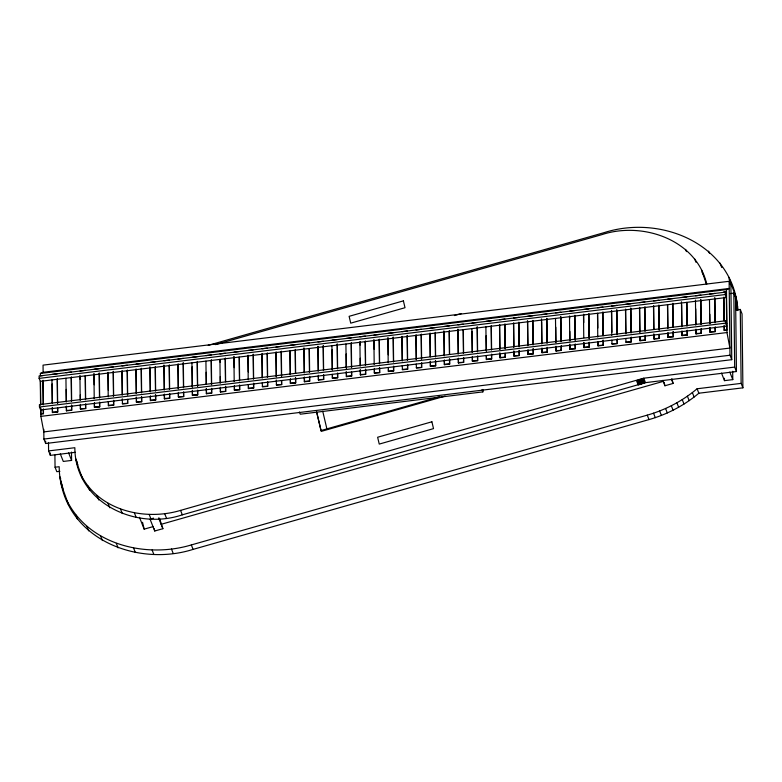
<?xml version="1.0" encoding="UTF-8"?>
<svg xmlns="http://www.w3.org/2000/svg" width="782" height="782" viewBox="0 0 782 782"><rect width="100%" height="100%" fill="white"/><g stroke="black" fill="none" stroke-linecap="round" stroke-linejoin="round"><path stroke-width="1.17" d="M66.871 500.49C89.04 545.074 146.4 558.475 191.326 544.937L647.252 415.144C665.453 409.934 682.588 400.961 697.085 388.771L741.141 383.385L742.9 387.833L698.854 393.219C684.348 405.408 667.212 414.382 649.011 419.592L193.086 549.384C140.916 566.031 73.459 542.444 61.25 484.576C59.882 478.731 59.227 472.719 59.188 466.717L55.053 467.225L54.906 455.104M40.381 373.444L43.127 372.291L729.215 288.45L726.468 289.614L40.381 373.444L40.41 375.829L43.039 375.516M81.005 474.83C98.737 510.49 144.621 521.213 180.564 510.392L643.723 378.205L734.689 367.09L736.448 371.528L645.482 382.642L182.323 514.83C134.475 531.066 74.906 501.487 74.847 447.715L48.592 450.921L48.494 442.436M208.217 345.351L604.212 232.616C661.308 214.356 732.372 244.248 737.797 308.714L736.038 304.266L735.637 300.493L737.397 304.941M215.47 344.627L602.062 234.571C642.569 221.326 696.263 239.488 706.762 284.12M454.381 315.566L461.409 313.562M439.376 396.845L321.021 430.55L316.593 411.772M445.105 396.122L321.226 431.39L316.69 412.192M153.536 518.163L150.046 519.15L154.738 531.007L162.881 528.691L159.46 518.202M139.47 517.293L144.162 529.15L153.213 526.579M161.121 524.321L663.41 381.323M662.804 380.375L664.935 385.761L673.077 383.444L672.002 378.879M43.792 429.367L43.9 439.064L45.659 443.511L731.757 359.681L730.896 285.743L729.137 281.295L43.049 365.135L43.127 372.408M723.692 291.872L726.498 291.999M726.361 295.127L725.188 292.165L39.1 376.005L39.129 378.39L40.302 381.352L40.576 405.203M730.271 293.582L733.829 293.152L735.588 297.6L736.448 371.528M39.129 378.39L725.217 294.55L726.39 297.512L40.302 381.352M742.9 387.833L742.04 313.895L740.28 309.447L736.312 309.936L736.038 304.266M725.52 320.786L39.432 404.626L39.462 407.011L40.635 409.973L726.722 326.133L725.549 323.171L725.52 320.786L726.693 323.748M39.462 407.011L725.549 323.171M40.674 413.551L43.479 413.668L40.85 413.991L40.615 408.781M52.316 412.124L57.751 411.928L52.492 412.573L52.267 407.354M66.323 410.413L71.749 410.218L66.499 410.863L66.275 406.836M80.321 408.703L85.746 408.507L80.497 409.152L80.272 405.125M94.319 406.992L99.744 406.796L94.495 407.442L94.27 403.414M108.317 405.281L113.742 405.086L108.493 405.731L108.278 401.704M122.315 403.571L127.749 403.375L122.491 404.02L122.256 398.8M136.312 401.86L141.747 401.665L136.488 402.31L136.254 397.09M150.31 400.149L155.745 399.954L150.486 400.599L150.271 396.572M164.308 398.439L169.743 398.243L164.484 398.888L164.269 394.861M178.306 396.728L183.741 396.533L178.482 397.178L178.267 393.151M192.304 395.018L197.738 394.822L192.48 395.467L192.255 390.247M206.301 393.307L211.736 393.111L206.477 393.757L206.252 388.537M220.299 391.596L225.734 391.401L220.475 392.046L220.26 388.019M234.297 389.886L239.732 389.69L234.473 390.335L234.258 386.308M248.295 388.175L253.73 387.98L248.471 388.625L248.256 384.597M262.293 386.464L267.727 386.269L262.478 386.914L262.253 382.887M276.3 384.754L281.725 384.558L276.476 385.203L276.242 379.984M290.298 383.043L295.723 382.848L290.474 383.493L290.249 379.466M304.296 381.333L309.721 381.137L304.472 381.782L304.247 377.755M318.294 379.622L323.728 379.426L318.47 380.072L318.254 376.044M332.291 377.911L337.726 377.716L332.467 378.361L332.252 374.334M346.289 376.201L351.724 376.005L346.465 376.65L346.231 371.43M360.287 374.49L365.722 374.295L360.463 374.94L360.228 369.72M374.285 372.779L379.72 372.584L374.461 373.229L374.246 369.202M388.283 371.069L393.717 370.873L388.459 371.518L388.243 367.491M402.28 369.358L407.715 369.163L402.456 369.808L402.241 365.781M416.278 367.648L421.713 367.452L416.454 368.097L416.239 364.07M430.276 365.937L435.711 365.741L430.452 366.387L430.227 361.176M444.274 364.226L449.709 364.031L444.45 364.676L444.235 360.658M458.272 362.525L463.706 362.32L458.447 362.965L458.232 358.948M472.279 360.815L477.704 360.61L472.455 361.255L472.23 357.237M486.277 359.104L491.702 358.899L486.453 359.544L486.228 355.527M499.884 357.433L505.319 357.237L500.06 357.882L499.825 352.662M513.882 355.722L519.316 355.527L514.057 356.172L513.823 350.952M527.879 354.011L533.314 353.816L528.055 354.461L527.84 350.434M541.877 352.301L547.312 352.105L542.053 352.75L541.838 348.723M555.875 350.59L561.31 350.395L556.051 351.04L555.836 347.012M569.873 348.88L575.308 348.684L570.049 349.329L569.824 344.109M583.871 347.169L589.305 346.973L584.046 347.619L583.822 342.399M597.878 345.458L603.303 345.263L598.054 345.908L597.829 341.881M611.876 343.748L617.301 343.552L612.052 344.197L611.827 340.17M625.874 342.037L631.299 341.842L626.05 342.487L625.825 338.459M639.872 340.326L645.297 340.131L640.047 340.776L639.823 336.759M653.869 338.626L659.304 338.42L654.045 339.065L653.811 333.855M667.867 336.915L673.302 336.71L668.043 337.355L667.828 333.337M681.865 335.204L687.3 334.999L682.041 335.644L681.826 331.627M695.863 333.494L701.298 333.288L696.039 333.934L695.824 329.916M709.861 331.783L715.295 331.578L710.036 332.223L709.821 328.205M724.132 330.033L726.937 330.16L724.308 330.483L724.083 325.263M726.967 332.546L729.909 348.078L43.821 431.908L40.879 416.376L726.967 332.546L726.468 289.614M43.9 439.064L729.997 355.233L731.757 359.681M482.836 389.456L482.865 391.89L300.278 414.196L299.398 411.977M48.592 450.921L50.351 455.368L75.414 452.309M71.494 452.074L71.592 460.422L63.293 461.439L60.302 453.892M721.503 373.102L724.484 380.648L732.783 379.632L732.685 371.284M59.911 471.292L56.812 471.673L55.053 467.225M729.186 279.516L730.427 281.51M702.128 272.537L703.389 274.58M728.668 277.072L736.048 297.424M734.288 292.976L736.458 299.301M736.82 301.178L734.699 294.853M735.373 298.607L737.133 303.054M735.862 302.38L737.622 306.827M719.987 263.065L721.747 267.512M736.165 306.153L737.925 310.601M736.253 308.049L737.133 310.268M708.609 251.13L709.489 253.358M714.856 293.416L709.597 294.061M694.68 258.93L696 262.263M685.579 249.38L686.459 251.608M700.858 295.127L695.599 295.772M729.802 372.085L732.783 379.632M686.85 296.837L681.601 297.483M672.852 298.548L667.603 299.193M697.085 388.771L698.854 393.219M658.855 300.259L653.605 300.904M692.353 392.574L694.113 397.021M687.407 396.191L689.167 400.628M644.857 301.969L639.608 302.614M682.246 399.592L684.006 404.04M671.376 379.133L673.077 383.444M676.88 402.789L678.639 407.236M630.859 303.68L625.6 304.325M671.318 405.76L673.077 410.208M665.56 408.487L667.329 412.935M659.627 410.97L661.396 415.418M616.861 305.391L611.602 306.036M643.723 378.205L645.482 382.642M642.931 378.488L644.691 382.926M642.139 378.762L643.899 383.209M641.348 379.045L643.107 383.493M640.546 379.319L642.305 383.767M653.527 413.189L655.287 417.637M639.744 379.583L641.504 384.03M638.933 379.847L640.693 384.294M638.122 380.101L639.891 384.548M637.31 380.355L639.07 384.793M636.489 380.59L638.249 385.037M647.252 415.144L649.011 419.592M602.863 307.101L597.604 307.746M588.866 308.812L583.607 309.457M574.868 310.522L569.609 311.168M560.87 312.233L555.611 312.878M546.872 313.944L541.613 314.589M532.874 315.654L527.615 316.299M518.877 317.365L513.618 318.01M504.879 319.076L499.62 319.721M491.262 320.737L486.003 321.382M477.264 322.448L472.005 323.093M463.267 324.159L458.008 324.804M481.986 389.661L482.865 391.89M449.269 325.869L444.01 326.514M435.271 327.58L430.012 328.225M421.273 329.29L416.014 329.936M407.275 331.001L402.016 331.646M393.278 332.712L388.019 333.357M379.28 334.422L374.021 335.067M365.282 336.133L360.023 336.778M351.274 337.844L346.025 338.489M337.277 339.554L332.027 340.199M323.279 341.265L318.03 341.91M309.281 342.975L304.032 343.621M295.283 344.686L290.024 345.331M281.285 346.397L276.026 347.042M267.288 348.107L262.029 348.752M253.29 349.818L248.031 350.463M239.292 351.529L234.033 352.174M225.294 353.239L220.035 353.884M211.296 354.95L206.037 355.595M197.299 356.66L192.04 357.306M183.301 358.371L178.042 359.016M169.303 360.082L164.044 360.727M155.305 361.792L150.046 362.437M141.298 363.503L136.048 364.148M127.3 365.214L122.051 365.859M180.564 510.392L182.323 514.83M191.326 544.937L193.086 549.384M113.302 366.924L108.053 367.569M164.679 513.657L166.439 518.104M171.463 549.023L173.223 553.47M158.609 517.919L162.881 528.691M99.304 368.635L94.055 369.28M149.186 514.448L150.946 518.896M85.306 370.345L80.047 370.991M152.099 550.01L153.859 554.458M134.387 512.894L136.146 517.342M71.309 372.056L66.05 372.701M120.565 509.141L122.324 513.588M133.595 548.074L135.354 552.522M57.311 373.767L52.052 374.412M108.024 503.325L109.783 507.772M116.323 543.382L118.082 547.83M97.056 495.573L98.815 500.021M87.955 486.033L89.715 490.47M75.854 458.917L77.174 462.25M76.157 460.51L77.917 464.958M76.509 462.103L82.765 479.268M68.611 452.886L71.592 460.422M100.653 536.11L102.413 540.558M86.939 526.423L88.698 530.87M75.551 514.488L77.31 518.935M59.833 476.658L60.713 478.887M60.106 478.643L61.426 481.976M60.879 481.741L62.198 485.075M60.82 482.602L62.14 485.945M61.25 484.576L68.63 504.937M701.63 270.132L706.449 284.345M664.133 382.339L664.935 385.761M322.741 411.273L326.886 428.878M154.201 528.73L154.738 531.007M142.549 522.308L144.162 529.15M62.58 487.049L63.019 489.024M740.28 309.447L741.141 383.385M733.829 293.152L734.689 367.09M729.137 281.295L729.997 355.233M726.322 291.549L726.761 329.711M725.188 292.165L725.217 294.55M723.927 297.092L724.2 320.943M724.269 326.905L724.308 330.483M723.761 297.834L724.024 320.493M724.455 378.263L724.484 380.648M714.904 298.186L715.178 322.037M715.237 326.808L715.295 331.578M714.728 297.747L715.022 322.79M715.08 327.56L715.119 331.138M709.831 314.335L709.939 323.875M709.978 327.453L710.036 332.223M709.489 299.584L709.763 323.435M700.907 299.897L701.18 323.748M701.239 328.518L701.298 333.288M700.731 299.457L701.024 324.501M701.073 329.271L701.122 332.849M695.745 308.89L695.931 324.393M695.98 329.163L696.039 333.934M695.472 300.102L695.765 325.146M686.928 302.8L687.183 325.459M687.241 330.229L687.3 334.999M686.752 302.36L687.026 326.211M687.075 330.982L687.124 334.559M681.679 304.638L681.933 326.104M681.982 330.874L682.041 335.644M681.474 301.813L681.767 326.856M672.911 303.318L673.185 327.169M673.243 331.939L673.302 336.71M672.745 304.071L673.009 326.729M673.067 331.5L673.126 336.27M667.672 305.156L667.936 327.814M667.984 332.585L668.043 337.355M667.496 304.716L667.769 328.567M658.913 305.029L659.206 330.072M659.255 334.843L659.304 338.42M658.747 305.782L659.031 329.633M659.079 334.403L659.128 337.98M653.654 305.674L653.928 329.525M654.006 335.488L654.045 339.065M653.498 306.427L653.752 329.085M644.915 306.74L645.189 330.591M645.248 335.361L645.297 340.131M644.749 307.492L645.033 331.343M645.082 336.113L645.121 339.691M639.656 307.385L639.95 332.428M639.999 337.198L640.047 340.776M639.5 308.137L639.774 331.988M630.918 308.45L631.191 332.301M631.25 337.071L631.299 341.842M630.742 308.01L631.025 333.054M631.084 337.824L631.123 341.402M625.659 309.095L625.932 332.946M625.502 309.848L625.776 333.699M616.92 310.161L617.193 334.012M617.252 338.782L617.301 343.552M616.744 309.721L617.027 334.764M617.086 339.535L617.125 343.112M611.661 310.806L611.905 332.272M611.485 310.366L611.778 335.4M602.922 311.871L603.196 335.722M603.254 340.493L603.303 345.263M602.756 312.624L603.02 335.283M603.078 340.053L603.127 344.823M597.673 313.709L597.839 328.02M598.005 342.33L598.054 345.908M597.497 313.269L597.78 337.11M588.924 313.582L589.208 338.626M589.257 342.203L589.305 346.973M588.758 314.335L589.032 338.186M589.09 342.956L589.129 346.534M583.665 314.227L583.763 322.575M583.998 342.848L584.046 347.619M583.499 314.98L583.763 337.628M574.926 315.293L575.21 340.336M575.249 343.914L575.308 348.684M574.76 316.045L575.034 339.896M575.093 344.667L575.132 348.244M569.667 315.938L569.697 318.323M569.843 331.441L569.951 340.981M570.01 345.752L570.049 349.329M569.501 316.69L569.775 340.532M560.929 317.003L561.202 340.854M561.251 345.624L561.31 350.395M560.743 316.563L561.036 341.607M561.095 346.377L561.134 349.955M555.777 327.189L555.953 342.692M556.002 346.27L556.051 351.04M555.503 318.401L555.777 342.242M546.921 318.714L547.204 342.565M547.253 347.335L547.312 352.105M546.745 318.274L547.038 343.318M547.097 348.088L547.136 351.665M541.701 321.744L541.946 343.21M542.004 347.98L542.053 352.75M541.496 318.919L541.779 343.953M532.923 320.425L533.207 344.276M533.256 349.046L533.314 353.816M532.767 321.177L533.041 345.028M533.08 348.606L533.138 353.376M527.684 322.262L527.948 344.921M528.006 349.691L528.055 354.461M527.498 320.62L527.782 345.664M518.925 322.135L519.209 345.986M519.258 350.756L519.316 355.527M518.769 322.888L519.043 346.739M519.082 350.316L519.14 355.087M513.676 322.78L513.95 346.631M513.999 351.401L514.057 356.172M513.51 323.523L513.784 347.374M504.928 323.846L505.221 348.889M505.28 353.66L505.319 357.237M504.771 324.598L505.045 348.449M505.104 353.22L505.143 356.797M499.678 324.491L499.962 349.534M500.021 354.305L500.06 357.882M499.512 325.234L499.786 349.085M491.321 325.507L491.595 349.358M491.653 354.129L491.702 358.899M491.155 326.26L491.428 350.111M491.487 354.881L491.526 358.459M486.169 335.693L486.355 351.196M486.404 355.966L486.453 359.544M485.896 326.905L486.179 350.756M477.323 327.218L477.597 351.069M477.655 355.839L477.704 360.61M477.147 326.778L477.431 351.822M477.489 356.592L477.528 360.17M472.103 331.441L472.338 351.714M472.396 356.484L472.455 361.255M471.898 328.616L472.181 352.467M463.335 330.121L463.599 352.78M463.658 357.55L463.706 362.32M463.159 329.681L463.433 353.532M463.491 358.303L463.531 361.88M458.066 329.574L458.34 353.425M458.399 358.195L458.447 362.965M457.89 329.134L458.184 354.178M449.327 330.639L449.601 354.49M449.65 359.261L449.709 364.031M449.161 331.392L449.425 354.05M449.474 358.821L449.533 363.591M444.078 332.477L444.342 355.136M444.401 359.906L444.45 364.676M443.893 330.845L444.176 355.888M435.33 332.35L435.603 356.201M435.652 360.971L435.711 365.741M435.163 333.103L435.437 356.954M435.476 360.531L435.535 365.302M430.071 332.995L430.344 356.846M430.403 361.616L430.452 366.387M429.905 333.748L430.168 356.406M421.322 334.061L421.615 359.104M421.654 362.682L421.713 367.452M421.166 334.813L421.439 358.664M421.498 363.435L421.537 367.012M416.073 334.706L416.356 359.749M415.907 335.458L416.18 359.3M407.324 335.771L407.608 359.622M407.657 364.392L407.715 369.163M407.148 335.331L407.442 360.375M407.5 365.145L407.539 368.723M402.075 336.416L402.329 359.075M401.909 337.169L402.183 361.01M393.326 337.482L393.61 361.333M393.659 366.103L393.717 370.873M393.151 337.042L393.444 362.086M393.502 366.856L393.542 370.433M388.077 338.127L388.263 354.823M388.429 369.133L388.459 371.518M387.901 337.687L388.185 362.721M379.329 339.192L379.602 363.043M379.661 367.814L379.72 372.584M379.172 339.945L379.446 363.796M379.485 367.374L379.544 372.144M374.089 341.03L374.187 349.378M374.402 368.459L374.461 373.229M373.904 339.398L374.187 364.432M365.331 340.903L365.605 364.754M365.663 369.524L365.722 374.295M365.174 341.656L365.448 365.507M365.487 369.084L365.546 373.855M360.072 341.548L360.121 345.126M360.267 358.244L360.355 365.399M360.404 370.169L360.463 374.94M359.916 342.301L360.189 366.142M351.333 342.614L351.626 367.657M351.675 372.428L351.724 376.005M351.177 343.366L351.45 367.217M351.499 371.988L351.548 375.565M346.201 353.992L346.367 368.302M346.426 373.073L346.465 376.65M345.918 344.012L346.191 367.853M337.335 344.324L337.609 368.175M337.668 372.946L337.726 377.716M337.159 343.885L337.453 368.928M337.501 373.698L337.55 377.276M332.135 349.74L332.37 370.013M332.428 374.783L332.467 378.361M331.92 345.722L332.194 369.563M323.337 346.035L323.611 369.886M323.67 374.656L323.728 379.426M323.162 345.595L323.455 370.639M323.504 375.409L323.553 378.987M318.078 346.68L318.352 370.531M318.411 375.301L318.47 380.072M317.903 346.231L318.196 371.274M309.349 348.938L309.613 371.597M309.672 376.367L309.721 381.137M309.173 348.498L309.457 372.349M309.506 377.12L309.545 380.697M304.081 348.391L304.354 372.242M304.413 377.012L304.472 381.782M303.905 347.941L304.198 372.985M295.342 349.456L295.616 373.307M295.674 378.077L295.723 382.848M295.176 350.209L295.44 372.867M295.498 377.638L295.547 382.408M290.102 351.294L290.357 373.952M290.415 378.723L290.474 383.493M289.927 350.844L290.2 374.695M281.344 351.167L281.628 376.21M281.686 380.981L281.725 384.558M281.178 351.92L281.452 375.771M281.51 380.541L281.549 384.118M276.085 351.812L276.378 376.856M275.919 352.555L276.202 376.406M267.346 352.877L267.62 376.728M267.679 381.499L267.727 386.269M267.18 353.63L267.454 377.481M267.512 382.251L267.552 385.829M262.087 353.523L262.361 377.374M261.921 354.266L262.205 378.117M253.348 354.588L253.622 378.439M253.681 383.209L253.73 387.98M253.173 354.148L253.456 379.192M253.515 383.962L253.554 387.54M248.09 355.233L248.285 371.929M248.451 386.24L248.471 388.625M247.923 355.976L248.207 379.827M239.36 357.491L239.624 380.15M239.673 384.92L239.732 389.69M239.184 357.051L239.458 380.902M239.517 385.673L239.556 389.25M234.092 356.944L234.219 367.677M234.424 385.565L234.473 390.335M233.916 356.494L234.199 381.538M225.353 358.009L225.627 381.86M225.675 386.631L225.734 391.401M225.187 358.762L225.451 381.421M225.499 386.191L225.558 390.961M220.104 359.847L220.133 362.232M220.299 376.543L220.368 382.506M220.426 387.276L220.475 392.046M219.928 359.397L220.201 383.248M211.345 359.72L211.639 384.764M211.678 388.341L211.736 393.111M211.189 360.473L211.463 384.324M211.521 389.094L211.56 392.672M206.233 372.291L206.37 384.216M206.428 388.986L206.477 393.757M205.93 361.108L206.194 383.767M197.347 361.431L197.641 386.474M197.68 390.052L197.738 394.822M197.191 362.183L197.465 386.034M197.523 390.805L197.563 394.382M192.147 366.846L192.382 387.119M192.44 391.89L192.48 395.467M191.932 362.819L192.206 386.67M183.35 363.141L183.633 386.992M183.682 391.762L183.741 396.533M183.174 362.701L183.467 387.745M183.526 392.515L183.565 396.093M178.1 363.786L178.384 388.83M178.423 392.408L178.482 397.178M177.934 364.529L178.208 388.38M169.352 364.852L169.626 388.703M169.684 393.473L169.743 398.243M169.195 365.605L169.469 389.456M169.528 394.226L169.567 397.803M164.103 365.497L164.376 389.348M164.425 394.118L164.484 398.888M163.917 365.047L164.21 390.091M155.354 366.562L155.628 390.413M155.686 395.184L155.745 399.954M155.198 367.315L155.471 391.166M155.51 394.744L155.569 399.514M150.115 368.4L150.379 391.059M150.427 395.829L150.486 400.599M149.919 366.758L150.212 391.802M141.356 368.273L141.63 392.124M141.689 396.894L141.747 401.665M141.2 369.026L141.474 392.877M141.513 396.454L141.571 401.225M136.097 368.918L136.381 392.769M136.43 397.539L136.488 402.31M135.941 369.661L136.215 393.512M127.358 369.984L127.652 395.027M127.701 399.798L127.749 403.375M127.192 370.736L127.476 394.587M127.525 399.358L127.574 402.935M122.1 370.629L122.383 394.48M121.943 371.372L122.217 395.223M113.361 371.694L113.634 395.545M113.693 400.316L113.742 405.086M113.185 371.255L113.478 396.298M113.527 401.068L113.566 404.646M108.102 372.34L108.307 390.228M108.463 403.346L108.493 405.731M107.945 373.082L108.219 396.933M99.363 373.405L99.637 397.256M99.695 402.026L99.744 406.796M99.187 372.965L99.48 398.009M99.529 402.779L99.568 406.357M94.104 374.05L94.231 384.783M94.436 402.671L94.495 407.442M93.928 373.601L94.221 398.644M85.375 376.308L85.639 398.967M85.697 403.737L85.746 408.507M85.199 375.868L85.473 399.719M85.531 404.49L85.57 408.067M80.126 376.953L80.145 379.338M80.331 394.842L80.38 399.612M80.438 404.382L80.497 409.152M79.93 375.311L80.223 400.355M71.367 376.826L71.641 400.677M71.7 405.447L71.749 410.218M71.201 377.579L71.475 401.43M71.524 405.008L71.573 409.768M66.245 389.397L66.382 401.322M66.441 406.093L66.499 410.863M65.942 378.214L66.226 402.065M57.369 378.537L57.653 403.58M57.712 408.351L57.751 411.928M57.203 379.29L57.477 403.141M57.536 407.901L57.575 411.479M52.169 383.952L52.384 403.033M52.443 407.803L52.492 412.573M51.944 379.925L52.208 402.583M50.331 452.944L50.351 455.368M45.63 441.087L45.659 443.511M43.088 380.287L43.372 404.128M43.421 408.898L43.479 413.668M42.932 381.03L43.206 404.88M43.264 409.651L43.303 413.228M40.478 381.792L40.742 404.45M40.781 408.028L40.879 416.376M403.395 300.865L349.114 316.319L350.727 323.162L405.008 307.707L403.395 300.865M431.899 421.791L377.628 437.246L379.241 444.088L433.521 428.634L431.899 421.791"/></g></svg>
